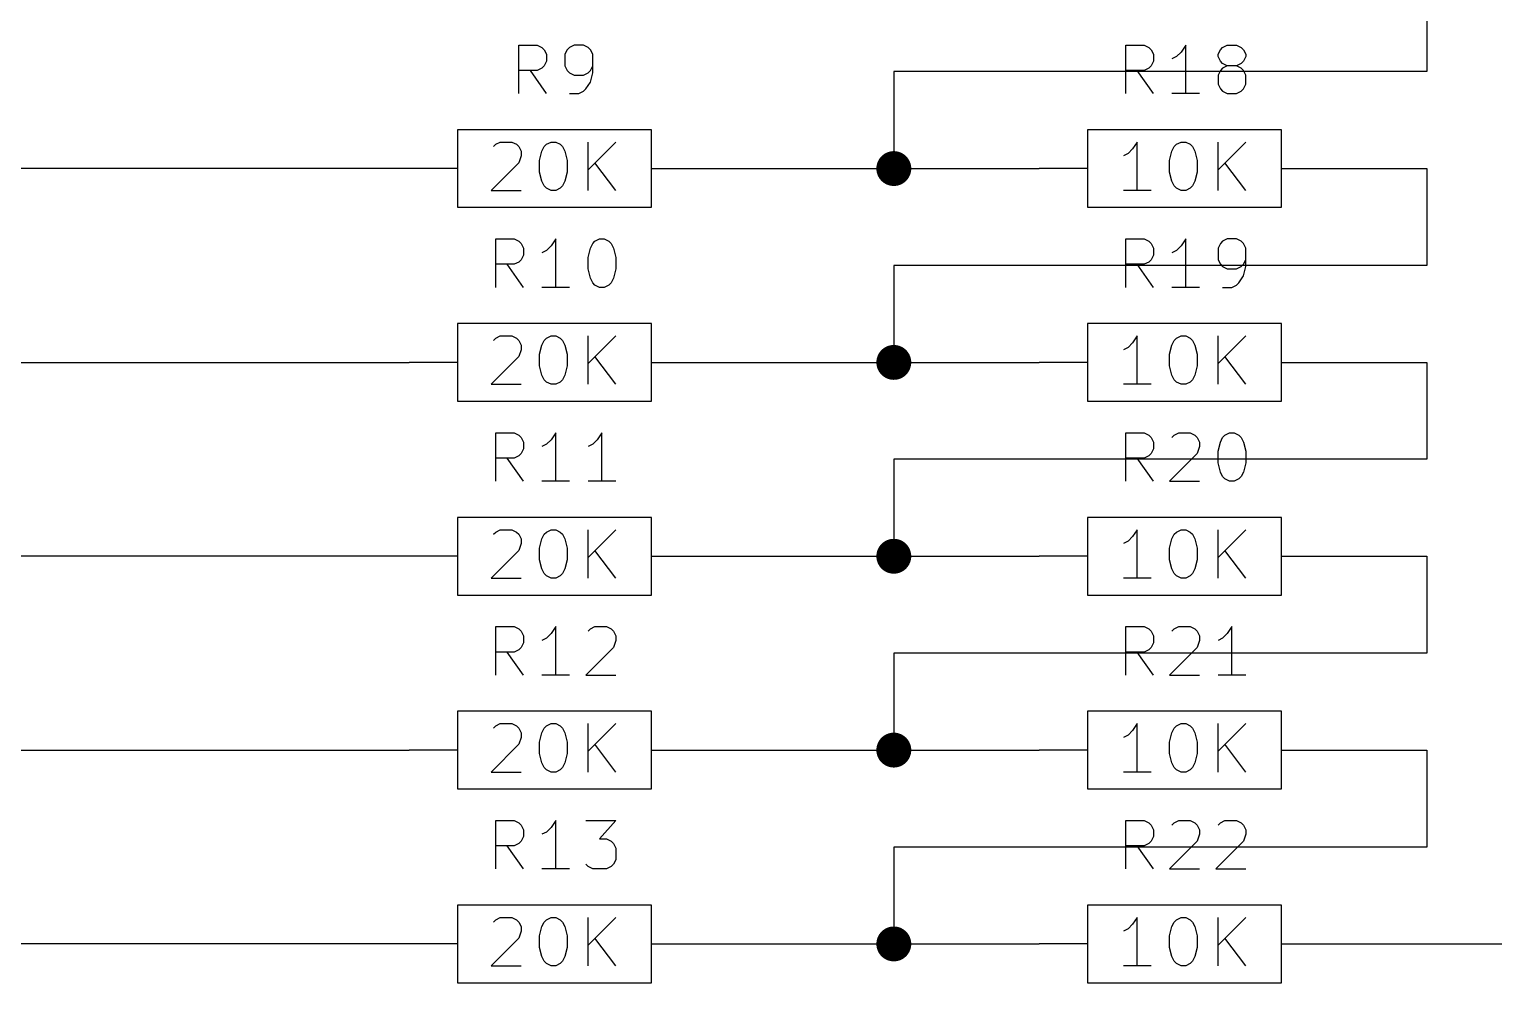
# Model space of a CAD drawing. Extents: x 0.3 to 16.3, y -11.7 to -0.2.
# Drawn here: x 11.333 to 12.844, y -2.14 to -1.156 of the extents above; entities that cross this region are included whole.
import ezdxf

# ---------------------------------------------------------------- set-up
doc = ezdxf.new("R2010")
doc.units = 0
doc.header["$MEASUREMENT"] = 0
doc.layers.add('BLACK', color=7, linetype='CONTINUOUS')

msp = doc.modelspace()

# ---------------------------------------------------------------- linework, layer by layer
at = {"layer": 'BLACK', "linetype": 'CONTINUOUS'}
for p, q in [((12.775, -1.1), (12.775, -1.2)), ((11.8381, -1.22262), (11.8381, -1.17262)), ((11.8381, -1.17262), (11.8571, -1.17262)), ((11.8571, -1.17262), (11.8619, -1.175)), ((11.8619, -1.175), (11.8643, -1.17738)), ((11.8643, -1.17738), (11.8667, -1.18214)), ((11.8881, -1.17738), (11.8857, -1.18214)), ((11.8905, -1.175), (11.8881, -1.17738)), ((11.8952, -1.17262), (11.8905, -1.175)), ((11.9048, -1.17262), (11.8952, -1.17262)), ((11.9095, -1.175), (11.9048, -1.17262)), ((11.9119, -1.17738), (11.9095, -1.175)), ((11.9143, -1.18214), (11.9119, -1.17738)), ((12.4643, -1.22262), (12.4643, -1.17262)), ((12.4643, -1.17262), (12.4833, -1.17262)), ((12.4833, -1.17262), (12.4881, -1.175)), ((12.4881, -1.175), (12.4905, -1.17738)), ((12.4905, -1.17738), (12.4929, -1.18214)), ((12.5262, -1.17262), (12.5214, -1.17976)), ((12.5262, -1.22262), (12.5262, -1.17262)), ((12.5595, -1.18214), (12.5619, -1.17738)), ((12.5619, -1.17738), (12.5643, -1.175)), ((12.5643, -1.175), (12.569, -1.17262)), ((12.569, -1.17262), (12.5786, -1.17262)), ((12.5786, -1.17262), (12.5833, -1.175)), ((12.5833, -1.175), (12.5857, -1.17738)), ((12.5857, -1.17738), (12.5881, -1.18214)), ((11.8667, -1.18928), (11.8643, -1.19405)), ((11.8667, -1.18214), (11.8667, -1.18928)), ((11.8857, -1.18214), (11.8857, -1.19405)), ((11.9143, -1.20119), (11.9143, -1.18214)), ((12.4929, -1.18928), (12.4905, -1.19405)), ((12.4929, -1.18214), (12.4929, -1.18928)), ((12.5167, -1.18452), (12.5119, -1.1869)), ((12.5214, -1.17976), (12.5167, -1.18452)), ((12.5595, -1.18452), (12.5595, -1.18214)), ((12.5619, -1.18928), (12.5595, -1.18452)), ((12.5643, -1.19167), (12.5619, -1.18928)), ((12.569, -1.19405), (12.5643, -1.19167)), ((12.5833, -1.19167), (12.5786, -1.19405)), ((12.5857, -1.18928), (12.5833, -1.19167)), ((12.5881, -1.18452), (12.5857, -1.18928)), ((12.5881, -1.18214), (12.5881, -1.18452)), ((11.8571, -1.19881), (11.8381, -1.19881)), ((11.8667, -1.22262), (11.85, -1.19881)), ((11.8619, -1.19643), (11.8571, -1.19881)), ((11.8643, -1.19405), (11.8619, -1.19643)), ((11.8857, -1.19405), (11.8881, -1.19881)), ((11.8881, -1.19881), (11.8905, -1.20119)), ((11.8905, -1.20119), (11.8952, -1.20357)), ((11.8952, -1.20357), (11.9048, -1.20357)), ((11.9048, -1.20357), (11.9095, -1.20119)), ((11.9095, -1.20119), (11.9119, -1.19881)), ((11.9119, -1.19881), (11.9143, -1.19405)), ((11.9119, -1.21071), (11.9143, -1.20119)), ((12.775, -1.2), (12.225, -1.2)), ((12.225, -1.2), (12.225, -1.3)), ((12.4833, -1.19881), (12.4643, -1.19881)), ((12.4929, -1.22262), (12.4762, -1.19881)), ((12.4881, -1.19643), (12.4833, -1.19881)), ((12.4905, -1.19405), (12.4881, -1.19643)), ((12.5619, -1.19881), (12.5595, -1.20357)), ((12.5595, -1.20357), (12.5595, -1.21309)), ((12.5643, -1.19643), (12.5619, -1.19881)), ((12.569, -1.19405), (12.5643, -1.19643)), ((12.5786, -1.19405), (12.569, -1.19405)), ((12.5833, -1.19643), (12.5786, -1.19405)), ((12.5857, -1.19881), (12.5833, -1.19643)), ((12.5881, -1.20357), (12.5857, -1.19881)), ((12.5881, -1.21309), (12.5881, -1.20357)), ((11.8905, -1.22262), (11.9, -1.22262)), ((11.9, -1.22262), (11.9048, -1.22024)), ((11.9048, -1.22024), (11.9071, -1.21785)), ((11.9071, -1.21785), (11.9119, -1.21071)), ((12.5405, -1.22262), (12.5119, -1.22262)), ((12.5595, -1.21309), (12.5619, -1.21785)), ((12.5619, -1.21785), (12.5643, -1.22024)), ((12.5643, -1.22024), (12.569, -1.22262)), ((12.569, -1.22262), (12.5786, -1.22262)), ((12.5786, -1.22262), (12.5833, -1.22024)), ((12.5833, -1.22024), (12.5857, -1.21785)), ((12.5857, -1.21785), (12.5881, -1.21309)), ((11.975, -1.26), (11.775, -1.26)), ((11.775, -1.26), (11.775, -1.34)), ((11.975, -1.34), (11.975, -1.26)), ((12.625, -1.26), (12.425, -1.26)), ((12.425, -1.26), (12.425, -1.34)), ((12.625, -1.34), (12.625, -1.26)), ((11.8119, -1.27738), (11.8143, -1.275)), ((11.8143, -1.275), (11.819, -1.27262)), ((11.819, -1.27262), (11.8309, -1.27262)), ((11.8309, -1.27262), (11.8357, -1.275)), ((11.8357, -1.275), (11.8381, -1.27738)), ((11.8381, -1.27738), (11.8405, -1.28214)), ((11.8405, -1.28214), (11.8405, -1.2869)), ((11.8595, -1.29167), (11.8619, -1.28214)), ((11.8619, -1.28214), (11.8643, -1.27738)), ((11.8643, -1.27738), (11.8667, -1.275)), ((11.8667, -1.275), (11.8714, -1.27262)), ((11.8714, -1.27262), (11.8762, -1.27262)), ((11.8762, -1.27262), (11.8809, -1.275)), ((11.8809, -1.275), (11.8833, -1.27738)), ((11.8833, -1.27738), (11.8857, -1.28214)), ((11.8857, -1.28214), (11.8881, -1.29167)), ((11.9095, -1.32262), (11.9095, -1.27262)), ((11.9381, -1.27262), (11.9095, -1.30119)), ((12.4714, -1.27976), (12.4667, -1.28452)), ((12.4762, -1.27262), (12.4714, -1.27976)), ((12.4762, -1.32262), (12.4762, -1.27262)), ((12.5095, -1.29167), (12.5119, -1.28214)), ((12.5119, -1.28214), (12.5143, -1.27738)), ((12.5143, -1.27738), (12.5167, -1.275)), ((12.5167, -1.275), (12.5214, -1.27262)), ((12.5214, -1.27262), (12.5262, -1.27262)), ((12.5262, -1.27262), (12.5309, -1.275)), ((12.5309, -1.275), (12.5333, -1.27738)), ((12.5333, -1.27738), (12.5357, -1.28214)), ((12.5357, -1.28214), (12.5381, -1.29167)), ((12.5595, -1.32262), (12.5595, -1.27262)), ((12.5881, -1.27262), (12.5595, -1.30119)), ((11.8381, -1.29405), (11.8095, -1.32262)), ((11.8405, -1.2869), (11.8381, -1.29405)), ((11.8595, -1.30357), (11.8595, -1.29167)), ((11.8881, -1.29167), (11.8881, -1.30357)), ((11.9381, -1.32262), (11.9167, -1.29405)), ((12.4667, -1.28452), (12.4619, -1.2869)), ((12.5095, -1.30357), (12.5095, -1.29167)), ((12.5381, -1.29167), (12.5381, -1.30357)), ((12.5881, -1.32262), (12.5667, -1.29405)), ((11.725, -1.3), (11.075, -1.3)), ((11.775, -1.3), (11.725, -1.3)), ((11.8619, -1.31309), (11.8595, -1.30357)), ((11.8643, -1.31785), (11.8619, -1.31309)), ((11.8857, -1.31309), (11.8833, -1.31785)), ((11.8881, -1.30357), (11.8857, -1.31309)), ((11.975, -1.3), (12.025, -1.3)), ((12.025, -1.3), (12.225, -1.3)), ((12.225, -1.3), (12.375, -1.3)), ((12.425, -1.3), (12.375, -1.3)), ((12.5119, -1.31309), (12.5095, -1.30357)), ((12.5143, -1.31785), (12.5119, -1.31309)), ((12.5357, -1.31309), (12.5333, -1.31785)), ((12.5381, -1.30357), (12.5357, -1.31309)), ((12.625, -1.3), (12.675, -1.3)), ((12.675, -1.3), (12.775, -1.3)), ((12.775, -1.3), (12.775, -1.4)), ((11.8095, -1.32262), (11.8405, -1.32262)), ((11.8667, -1.32024), (11.8643, -1.31785)), ((11.8714, -1.32262), (11.8667, -1.32024)), ((11.8762, -1.32262), (11.8714, -1.32262)), ((11.8809, -1.32024), (11.8762, -1.32262)), ((11.8833, -1.31785), (11.8809, -1.32024)), ((12.4905, -1.32262), (12.4619, -1.32262)), ((12.5167, -1.32024), (12.5143, -1.31785)), ((12.5214, -1.32262), (12.5167, -1.32024)), ((12.5262, -1.32262), (12.5214, -1.32262)), ((12.5309, -1.32024), (12.5262, -1.32262)), ((12.5333, -1.31785), (12.5309, -1.32024)), ((11.775, -1.34), (11.975, -1.34)), ((12.425, -1.34), (12.625, -1.34)), ((11.8143, -1.42262), (11.8143, -1.37262)), ((11.8143, -1.37262), (11.8333, -1.37262)), ((11.8333, -1.37262), (11.8381, -1.375)), ((11.8762, -1.37262), (11.8714, -1.37976)), ((11.8762, -1.42262), (11.8762, -1.37262)), ((11.9167, -1.375), (11.9214, -1.37262)), ((11.9214, -1.37262), (11.9262, -1.37262)), ((11.9262, -1.37262), (11.9309, -1.375)), ((12.4643, -1.42262), (12.4643, -1.37262)), ((12.4643, -1.37262), (12.4833, -1.37262)), ((12.4833, -1.37262), (12.4881, -1.375)), ((12.5262, -1.37262), (12.5214, -1.37976)), ((12.5262, -1.42262), (12.5262, -1.37262)), ((12.569, -1.37262), (12.5643, -1.375)), ((12.5786, -1.37262), (12.569, -1.37262)), ((12.5833, -1.375), (12.5786, -1.37262)), ((11.8381, -1.375), (11.8405, -1.37738)), ((11.8405, -1.37738), (11.8429, -1.38214)), ((11.8429, -1.38928), (11.8405, -1.39405)), ((11.8429, -1.38214), (11.8429, -1.38928)), ((11.8667, -1.38452), (11.8619, -1.3869)), ((11.8714, -1.37976), (11.8667, -1.38452)), ((11.9095, -1.39167), (11.9119, -1.38214)), ((11.9119, -1.38214), (11.9143, -1.37738)), ((11.9143, -1.37738), (11.9167, -1.375)), ((11.9309, -1.375), (11.9333, -1.37738)), ((11.9333, -1.37738), (11.9357, -1.38214)), ((11.9357, -1.38214), (11.9381, -1.39167)), ((12.4881, -1.375), (12.4905, -1.37738)), ((12.4905, -1.37738), (12.4929, -1.38214)), ((12.4929, -1.38928), (12.4905, -1.39405)), ((12.4929, -1.38214), (12.4929, -1.38928)), ((12.5167, -1.38452), (12.5119, -1.3869)), ((12.5214, -1.37976), (12.5167, -1.38452)), ((12.5619, -1.37738), (12.5595, -1.38214)), ((12.5595, -1.38214), (12.5595, -1.39405)), ((12.5643, -1.375), (12.5619, -1.37738)), ((12.5857, -1.37738), (12.5833, -1.375)), ((12.5881, -1.38214), (12.5857, -1.37738)), ((12.5881, -1.40119), (12.5881, -1.38214)), ((11.8333, -1.39881), (11.8143, -1.39881)), ((11.8429, -1.42262), (11.8262, -1.39881)), ((11.8381, -1.39643), (11.8333, -1.39881)), ((11.8405, -1.39405), (11.8381, -1.39643)), ((11.9095, -1.40357), (11.9095, -1.39167)), ((11.9119, -1.41309), (11.9095, -1.40357)), ((11.9381, -1.40357), (11.9357, -1.41309)), ((11.9381, -1.39167), (11.9381, -1.40357)), ((12.225, -1.4), (12.225, -1.5)), ((12.775, -1.4), (12.225, -1.4)), ((12.4833, -1.39881), (12.4643, -1.39881)), ((12.4929, -1.42262), (12.4762, -1.39881)), ((12.4881, -1.39643), (12.4833, -1.39881)), ((12.4905, -1.39405), (12.4881, -1.39643)), ((12.5595, -1.39405), (12.5619, -1.39881)), ((12.5619, -1.39881), (12.5643, -1.40119)), ((12.5643, -1.40119), (12.569, -1.40357)), ((12.569, -1.40357), (12.5786, -1.40357)), ((12.5786, -1.40357), (12.5833, -1.40119)), ((12.5833, -1.40119), (12.5857, -1.39881)), ((12.5857, -1.39881), (12.5881, -1.39405)), ((12.5857, -1.41071), (12.5881, -1.40119)), ((11.9143, -1.41785), (11.9119, -1.41309)), ((11.9167, -1.42024), (11.9143, -1.41785)), ((11.9214, -1.42262), (11.9167, -1.42024)), ((11.9309, -1.42024), (11.9262, -1.42262)), ((11.9333, -1.41785), (11.9309, -1.42024)), ((11.9357, -1.41309), (11.9333, -1.41785)), ((12.5738, -1.42262), (12.5786, -1.42024)), ((12.5786, -1.42024), (12.5809, -1.41785)), ((12.5809, -1.41785), (12.5857, -1.41071)), ((11.8905, -1.42262), (11.8619, -1.42262)), ((11.9262, -1.42262), (11.9214, -1.42262)), ((12.5405, -1.42262), (12.5119, -1.42262)), ((12.5643, -1.42262), (12.5738, -1.42262)), ((11.975, -1.46), (11.775, -1.46)), ((11.775, -1.46), (11.775, -1.54)), ((11.975, -1.54), (11.975, -1.46)), ((12.625, -1.46), (12.425, -1.46)), ((12.425, -1.46), (12.425, -1.54)), ((12.625, -1.54), (12.625, -1.46)), ((11.8119, -1.47738), (11.8143, -1.475)), ((11.8143, -1.475), (11.819, -1.47262)), ((11.819, -1.47262), (11.8309, -1.47262)), ((11.8309, -1.47262), (11.8357, -1.475)), ((11.8357, -1.475), (11.8381, -1.47738)), ((11.8381, -1.47738), (11.8405, -1.48214)), ((11.8619, -1.48214), (11.8643, -1.47738)), ((11.8643, -1.47738), (11.8667, -1.475)), ((11.8667, -1.475), (11.8714, -1.47262)), ((11.8714, -1.47262), (11.8762, -1.47262)), ((11.8762, -1.47262), (11.8809, -1.475)), ((11.8809, -1.475), (11.8833, -1.47738)), ((11.8833, -1.47738), (11.8857, -1.48214)), ((11.9095, -1.52262), (11.9095, -1.47262)), ((11.9381, -1.47262), (11.9095, -1.50119)), ((12.4714, -1.47976), (12.4667, -1.48452)), ((12.4762, -1.47262), (12.4714, -1.47976)), ((12.4762, -1.52262), (12.4762, -1.47262)), ((12.5119, -1.48214), (12.5143, -1.47738)), ((12.5143, -1.47738), (12.5167, -1.475)), ((12.5167, -1.475), (12.5214, -1.47262)), ((12.5214, -1.47262), (12.5262, -1.47262)), ((12.5262, -1.47262), (12.5309, -1.475)), ((12.5309, -1.475), (12.5333, -1.47738)), ((12.5333, -1.47738), (12.5357, -1.48214)), ((12.5595, -1.52262), (12.5595, -1.47262)), ((12.5881, -1.47262), (12.5595, -1.50119)), ((11.8381, -1.49405), (11.8095, -1.52262)), ((11.8405, -1.4869), (11.8381, -1.49405)), ((11.8405, -1.48214), (11.8405, -1.4869)), ((11.8595, -1.49167), (11.8619, -1.48214)), ((11.8595, -1.50357), (11.8595, -1.49167)), ((11.8857, -1.48214), (11.8881, -1.49167)), ((11.8881, -1.49167), (11.8881, -1.50357)), ((11.9381, -1.52262), (11.9167, -1.49405)), ((12.4667, -1.48452), (12.4619, -1.4869)), ((12.5095, -1.49167), (12.5119, -1.48214)), ((12.5095, -1.50357), (12.5095, -1.49167)), ((12.5357, -1.48214), (12.5381, -1.49167)), ((12.5381, -1.49167), (12.5381, -1.50357)), ((12.5881, -1.52262), (12.5667, -1.49405)), ((11.075, -1.5), (11.725, -1.5)), ((11.775, -1.5), (11.725, -1.5)), ((11.8619, -1.51309), (11.8595, -1.50357)), ((11.8881, -1.50357), (11.8857, -1.51309)), ((11.975, -1.5), (12.025, -1.5)), ((12.025, -1.5), (12.225, -1.5)), ((12.225, -1.5), (12.375, -1.5)), ((12.425, -1.5), (12.375, -1.5)), ((12.5119, -1.51309), (12.5095, -1.50357)), ((12.5381, -1.50357), (12.5357, -1.51309)), ((12.625, -1.5), (12.675, -1.5)), ((12.675, -1.5), (12.775, -1.5)), ((12.775, -1.5), (12.775, -1.6)), ((11.8095, -1.52262), (11.8405, -1.52262)), ((11.8643, -1.51785), (11.8619, -1.51309)), ((11.8667, -1.52024), (11.8643, -1.51785)), ((11.8714, -1.52262), (11.8667, -1.52024)), ((11.8762, -1.52262), (11.8714, -1.52262)), ((11.8809, -1.52024), (11.8762, -1.52262)), ((11.8833, -1.51785), (11.8809, -1.52024)), ((11.8857, -1.51309), (11.8833, -1.51785)), ((12.4905, -1.52262), (12.4619, -1.52262)), ((12.5143, -1.51785), (12.5119, -1.51309)), ((12.5167, -1.52024), (12.5143, -1.51785)), ((12.5214, -1.52262), (12.5167, -1.52024)), ((12.5262, -1.52262), (12.5214, -1.52262)), ((12.5309, -1.52024), (12.5262, -1.52262)), ((12.5333, -1.51785), (12.5309, -1.52024)), ((12.5357, -1.51309), (12.5333, -1.51785)), ((11.775, -1.54), (11.975, -1.54)), ((12.425, -1.54), (12.625, -1.54)), ((11.8143, -1.62262), (11.8143, -1.57262)), ((11.8143, -1.57262), (11.8333, -1.57262)), ((11.8333, -1.57262), (11.8381, -1.575)), ((11.8381, -1.575), (11.8405, -1.57738)), ((11.8405, -1.57738), (11.8429, -1.58214)), ((11.8429, -1.58214), (11.8429, -1.58928)), ((11.8667, -1.58452), (11.8619, -1.5869)), ((11.8714, -1.57976), (11.8667, -1.58452)), ((11.8762, -1.57262), (11.8714, -1.57976)), ((11.8762, -1.62262), (11.8762, -1.57262)), ((11.9143, -1.58452), (11.9095, -1.5869)), ((11.919, -1.57976), (11.9143, -1.58452)), ((11.9238, -1.57262), (11.919, -1.57976)), ((11.9238, -1.62262), (11.9238, -1.57262)), ((12.4643, -1.62262), (12.4643, -1.57262)), ((12.4643, -1.57262), (12.4833, -1.57262)), ((12.4833, -1.57262), (12.4881, -1.575)), ((12.4881, -1.575), (12.4905, -1.57738)), ((12.4905, -1.57738), (12.4929, -1.58214)), ((12.4929, -1.58214), (12.4929, -1.58928)), ((12.5119, -1.57738), (12.5143, -1.575)), ((12.5143, -1.575), (12.519, -1.57262)), ((12.519, -1.57262), (12.5309, -1.57262)), ((12.5309, -1.57262), (12.5357, -1.575)), ((12.5357, -1.575), (12.5381, -1.57738)), ((12.5381, -1.57738), (12.5405, -1.58214)), ((12.5405, -1.58214), (12.5405, -1.5869)), ((12.5595, -1.59167), (12.5619, -1.58214)), ((12.5619, -1.58214), (12.5643, -1.57738)), ((12.5643, -1.57738), (12.5667, -1.575)), ((12.5667, -1.575), (12.5714, -1.57262)), ((12.5714, -1.57262), (12.5762, -1.57262)), ((12.5762, -1.57262), (12.5809, -1.575)), ((12.5809, -1.575), (12.5833, -1.57738)), ((12.5833, -1.57738), (12.5857, -1.58214)), ((12.5857, -1.58214), (12.5881, -1.59167)), ((11.8333, -1.59881), (11.8143, -1.59881)), ((11.8429, -1.62262), (11.8262, -1.59881)), ((11.8381, -1.59643), (11.8333, -1.59881)), ((11.8405, -1.59405), (11.8381, -1.59643)), ((11.8429, -1.58928), (11.8405, -1.59405)), ((12.225, -1.6), (12.225, -1.7)), ((12.775, -1.6), (12.225, -1.6)), ((12.4833, -1.59881), (12.4643, -1.59881)), ((12.4929, -1.62262), (12.4762, -1.59881)), ((12.4881, -1.59643), (12.4833, -1.59881)), ((12.4905, -1.59405), (12.4881, -1.59643)), ((12.4929, -1.58928), (12.4905, -1.59405)), ((12.5381, -1.59405), (12.5095, -1.62262)), ((12.5405, -1.5869), (12.5381, -1.59405)), ((12.5595, -1.60357), (12.5595, -1.59167)), ((12.5881, -1.59167), (12.5881, -1.60357)), ((12.5619, -1.61309), (12.5595, -1.60357)), ((12.5643, -1.61785), (12.5619, -1.61309)), ((12.5857, -1.61309), (12.5833, -1.61785)), ((12.5881, -1.60357), (12.5857, -1.61309)), ((11.8905, -1.62262), (11.8619, -1.62262)), ((11.9381, -1.62262), (11.9095, -1.62262)), ((12.5095, -1.62262), (12.5405, -1.62262)), ((12.5667, -1.62024), (12.5643, -1.61785)), ((12.5714, -1.62262), (12.5667, -1.62024)), ((12.5762, -1.62262), (12.5714, -1.62262)), ((12.5809, -1.62024), (12.5762, -1.62262)), ((12.5833, -1.61785), (12.5809, -1.62024)), ((11.975, -1.66), (11.775, -1.66)), ((11.775, -1.66), (11.775, -1.74)), ((11.975, -1.74), (11.975, -1.66)), ((12.625, -1.66), (12.425, -1.66)), ((12.425, -1.66), (12.425, -1.74)), ((12.625, -1.74), (12.625, -1.66)), ((11.8119, -1.67738), (11.8143, -1.675)), ((11.8143, -1.675), (11.819, -1.67262)), ((11.819, -1.67262), (11.8309, -1.67262)), ((11.8309, -1.67262), (11.8357, -1.675)), ((11.8357, -1.675), (11.8381, -1.67738)), ((11.8643, -1.67738), (11.8667, -1.675)), ((11.8667, -1.675), (11.8714, -1.67262)), ((11.8714, -1.67262), (11.8762, -1.67262)), ((11.8762, -1.67262), (11.8809, -1.675)), ((11.8809, -1.675), (11.8833, -1.67738)), ((11.9095, -1.72262), (11.9095, -1.67262)), ((11.9381, -1.67262), (11.9095, -1.70119)), ((12.4762, -1.67262), (12.4714, -1.67976)), ((12.4762, -1.72262), (12.4762, -1.67262)), ((12.5143, -1.67738), (12.5167, -1.675)), ((12.5167, -1.675), (12.5214, -1.67262)), ((12.5214, -1.67262), (12.5262, -1.67262)), ((12.5262, -1.67262), (12.5309, -1.675)), ((12.5309, -1.675), (12.5333, -1.67738)), ((12.5595, -1.72262), (12.5595, -1.67262)), ((12.5881, -1.67262), (12.5595, -1.70119)), ((11.8381, -1.67738), (11.8405, -1.68214)), ((11.8405, -1.6869), (11.8381, -1.69405)), ((11.8405, -1.68214), (11.8405, -1.6869)), ((11.8595, -1.69167), (11.8619, -1.68214)), ((11.8595, -1.70357), (11.8595, -1.69167)), ((11.8619, -1.68214), (11.8643, -1.67738)), ((11.8833, -1.67738), (11.8857, -1.68214)), ((11.8857, -1.68214), (11.8881, -1.69167)), ((11.8881, -1.69167), (11.8881, -1.70357)), ((12.4667, -1.68452), (12.4619, -1.6869)), ((12.4714, -1.67976), (12.4667, -1.68452)), ((12.5095, -1.69167), (12.5119, -1.68214)), ((12.5095, -1.70357), (12.5095, -1.69167)), ((12.5119, -1.68214), (12.5143, -1.67738)), ((12.5333, -1.67738), (12.5357, -1.68214)), ((12.5357, -1.68214), (12.5381, -1.69167)), ((12.5381, -1.69167), (12.5381, -1.70357)), ((11.725, -1.7), (11.075, -1.7)), ((11.775, -1.7), (11.725, -1.7)), ((11.8381, -1.69405), (11.8095, -1.72262)), ((11.8619, -1.71309), (11.8595, -1.70357)), ((11.8881, -1.70357), (11.8857, -1.71309)), ((11.9381, -1.72262), (11.9167, -1.69405)), ((11.975, -1.7), (12.025, -1.7)), ((12.025, -1.7), (12.225, -1.7)), ((12.225, -1.7), (12.375, -1.7)), ((12.425, -1.7), (12.375, -1.7)), ((12.5119, -1.71309), (12.5095, -1.70357)), ((12.5381, -1.70357), (12.5357, -1.71309)), ((12.5881, -1.72262), (12.5667, -1.69405)), ((12.625, -1.7), (12.675, -1.7)), ((12.675, -1.7), (12.775, -1.7)), ((12.775, -1.7), (12.775, -1.8)), ((11.8643, -1.71785), (11.8619, -1.71309)), ((11.8667, -1.72024), (11.8643, -1.71785)), ((11.8714, -1.72262), (11.8667, -1.72024)), ((11.8809, -1.72024), (11.8762, -1.72262)), ((11.8833, -1.71785), (11.8809, -1.72024)), ((11.8857, -1.71309), (11.8833, -1.71785)), ((12.5143, -1.71785), (12.5119, -1.71309)), ((12.5167, -1.72024), (12.5143, -1.71785)), ((12.5214, -1.72262), (12.5167, -1.72024)), ((12.5309, -1.72024), (12.5262, -1.72262)), ((12.5333, -1.71785), (12.5309, -1.72024)), ((12.5357, -1.71309), (12.5333, -1.71785)), ((11.8095, -1.72262), (11.8405, -1.72262)), ((11.8762, -1.72262), (11.8714, -1.72262)), ((12.4905, -1.72262), (12.4619, -1.72262)), ((12.5262, -1.72262), (12.5214, -1.72262)), ((11.775, -1.74), (11.975, -1.74)), ((12.425, -1.74), (12.625, -1.74)), ((11.8143, -1.82262), (11.8143, -1.77262)), ((11.8143, -1.77262), (11.8333, -1.77262)), ((11.8333, -1.77262), (11.8381, -1.775)), ((11.8381, -1.775), (11.8405, -1.77738)), ((11.8405, -1.77738), (11.8429, -1.78214)), ((11.8429, -1.78214), (11.8429, -1.78928)), ((11.8714, -1.77976), (11.8667, -1.78452)), ((11.8762, -1.77262), (11.8714, -1.77976)), ((11.8762, -1.82262), (11.8762, -1.77262)), ((11.9095, -1.77738), (11.9119, -1.775)), ((11.9119, -1.775), (11.9167, -1.77262)), ((11.9167, -1.77262), (11.9286, -1.77262)), ((11.9286, -1.77262), (11.9333, -1.775)), ((11.9333, -1.775), (11.9357, -1.77738)), ((11.9357, -1.77738), (11.9381, -1.78214)), ((11.9381, -1.78214), (11.9381, -1.7869)), ((12.4643, -1.82262), (12.4643, -1.77262)), ((12.4643, -1.77262), (12.4833, -1.77262)), ((12.4833, -1.77262), (12.4881, -1.775)), ((12.4881, -1.775), (12.4905, -1.77738)), ((12.4905, -1.77738), (12.4929, -1.78214)), ((12.4929, -1.78214), (12.4929, -1.78928)), ((12.5119, -1.77738), (12.5143, -1.775)), ((12.5143, -1.775), (12.519, -1.77262)), ((12.519, -1.77262), (12.5309, -1.77262)), ((12.5309, -1.77262), (12.5357, -1.775)), ((12.5357, -1.775), (12.5381, -1.77738)), ((12.5381, -1.77738), (12.5405, -1.78214)), ((12.5405, -1.78214), (12.5405, -1.7869)), ((12.569, -1.77976), (12.5643, -1.78452)), ((12.5738, -1.77262), (12.569, -1.77976)), ((12.5738, -1.82262), (12.5738, -1.77262)), ((11.8381, -1.79643), (11.8333, -1.79881)), ((11.8405, -1.79405), (11.8381, -1.79643)), ((11.8429, -1.78928), (11.8405, -1.79405)), ((11.8667, -1.78452), (11.8619, -1.7869)), ((11.9357, -1.79405), (11.9071, -1.82262)), ((11.9381, -1.7869), (11.9357, -1.79405)), ((12.4881, -1.79643), (12.4833, -1.79881)), ((12.4905, -1.79405), (12.4881, -1.79643)), ((12.4929, -1.78928), (12.4905, -1.79405)), ((12.5381, -1.79405), (12.5095, -1.82262)), ((12.5405, -1.7869), (12.5381, -1.79405)), ((12.5643, -1.78452), (12.5595, -1.7869)), ((11.8333, -1.79881), (11.8143, -1.79881)), ((11.8429, -1.82262), (11.8262, -1.79881)), ((12.225, -1.8), (12.225, -1.9)), ((12.775, -1.8), (12.225, -1.8)), ((12.4833, -1.79881), (12.4643, -1.79881)), ((12.4929, -1.82262), (12.4762, -1.79881)), ((11.8905, -1.82262), (11.8619, -1.82262)), ((11.9071, -1.82262), (11.9381, -1.82262)), ((12.5095, -1.82262), (12.5405, -1.82262)), ((12.5881, -1.82262), (12.5595, -1.82262)), ((11.975, -1.86), (11.775, -1.86)), ((11.775, -1.86), (11.775, -1.94)), ((11.8143, -1.875), (11.819, -1.87262)), ((11.819, -1.87262), (11.8309, -1.87262)), ((11.8309, -1.87262), (11.8357, -1.875)), ((11.8667, -1.875), (11.8714, -1.87262)), ((11.8714, -1.87262), (11.8762, -1.87262)), ((11.8762, -1.87262), (11.8809, -1.875)), ((11.9095, -1.92262), (11.9095, -1.87262)), ((11.9381, -1.87262), (11.9095, -1.90119)), ((11.975, -1.94), (11.975, -1.86)), ((12.625, -1.86), (12.425, -1.86)), ((12.425, -1.86), (12.425, -1.94)), ((12.4762, -1.87262), (12.4714, -1.87976)), ((12.4762, -1.92262), (12.4762, -1.87262)), ((12.5167, -1.875), (12.5214, -1.87262)), ((12.5214, -1.87262), (12.5262, -1.87262)), ((12.5262, -1.87262), (12.5309, -1.875)), ((12.5595, -1.92262), (12.5595, -1.87262)), ((12.5881, -1.87262), (12.5595, -1.90119)), ((12.625, -1.94), (12.625, -1.86)), ((11.8119, -1.87738), (11.8143, -1.875)), ((11.8357, -1.875), (11.8381, -1.87738)), ((11.8381, -1.87738), (11.8405, -1.88214)), ((11.8405, -1.8869), (11.8381, -1.89405)), ((11.8405, -1.88214), (11.8405, -1.8869)), ((11.8595, -1.89167), (11.8619, -1.88214)), ((11.8619, -1.88214), (11.8643, -1.87738)), ((11.8643, -1.87738), (11.8667, -1.875)), ((11.8809, -1.875), (11.8833, -1.87738)), ((11.8833, -1.87738), (11.8857, -1.88214)), ((11.8857, -1.88214), (11.8881, -1.89167)), ((12.4667, -1.88452), (12.4619, -1.8869)), ((12.4714, -1.87976), (12.4667, -1.88452)), ((12.5095, -1.89167), (12.5119, -1.88214)), ((12.5119, -1.88214), (12.5143, -1.87738)), ((12.5143, -1.87738), (12.5167, -1.875)), ((12.5309, -1.875), (12.5333, -1.87738)), ((12.5333, -1.87738), (12.5357, -1.88214)), ((12.5357, -1.88214), (12.5381, -1.89167)), ((11.075, -1.9), (11.725, -1.9)), ((11.775, -1.9), (11.725, -1.9)), ((11.8381, -1.89405), (11.8095, -1.92262)), ((11.8595, -1.90357), (11.8595, -1.89167)), ((11.8619, -1.91309), (11.8595, -1.90357)), ((11.8881, -1.90357), (11.8857, -1.91309)), ((11.8881, -1.89167), (11.8881, -1.90357)), ((11.9381, -1.92262), (11.9167, -1.89405)), ((11.975, -1.9), (12.025, -1.9)), ((12.025, -1.9), (12.225, -1.9)), ((12.225, -1.9), (12.375, -1.9)), ((12.425, -1.9), (12.375, -1.9)), ((12.5095, -1.90357), (12.5095, -1.89167)), ((12.5119, -1.91309), (12.5095, -1.90357)), ((12.5381, -1.90357), (12.5357, -1.91309)), ((12.5381, -1.89167), (12.5381, -1.90357)), ((12.5881, -1.92262), (12.5667, -1.89405)), ((12.625, -1.9), (12.675, -1.9)), ((12.675, -1.9), (12.775, -1.9)), ((12.775, -1.9), (12.775, -2)), ((11.8643, -1.91785), (11.8619, -1.91309)), ((11.8667, -1.92024), (11.8643, -1.91785)), ((11.8833, -1.91785), (11.8809, -1.92024)), ((11.8857, -1.91309), (11.8833, -1.91785)), ((12.5143, -1.91785), (12.5119, -1.91309)), ((12.5167, -1.92024), (12.5143, -1.91785)), ((12.5333, -1.91785), (12.5309, -1.92024)), ((12.5357, -1.91309), (12.5333, -1.91785)), ((11.8095, -1.92262), (11.8405, -1.92262)), ((11.8714, -1.92262), (11.8667, -1.92024)), ((11.8762, -1.92262), (11.8714, -1.92262)), ((11.8809, -1.92024), (11.8762, -1.92262)), ((12.4905, -1.92262), (12.4619, -1.92262)), ((12.5214, -1.92262), (12.5167, -1.92024)), ((12.5262, -1.92262), (12.5214, -1.92262)), ((12.5309, -1.92024), (12.5262, -1.92262)), ((11.775, -1.94), (11.975, -1.94)), ((12.425, -1.94), (12.625, -1.94)), ((11.8143, -2.02262), (11.8143, -1.97262)), ((11.8143, -1.97262), (11.8333, -1.97262)), ((11.8333, -1.97262), (11.8381, -1.975)), ((11.8381, -1.975), (11.8405, -1.97738)), ((11.8405, -1.97738), (11.8429, -1.98214)), ((11.8762, -1.97262), (11.8714, -1.97976)), ((11.8762, -2.02262), (11.8762, -1.97262)), ((11.9071, -1.97262), (11.9381, -1.97262)), ((11.9381, -1.97262), (11.9214, -1.99167)), ((12.4643, -2.02262), (12.4643, -1.97262)), ((12.4643, -1.97262), (12.4833, -1.97262)), ((12.4833, -1.97262), (12.4881, -1.975)), ((12.4881, -1.975), (12.4905, -1.97738)), ((12.4905, -1.97738), (12.4929, -1.98214)), ((12.5119, -1.97738), (12.5143, -1.975)), ((12.5143, -1.975), (12.519, -1.97262)), ((12.519, -1.97262), (12.5309, -1.97262)), ((12.5309, -1.97262), (12.5357, -1.975)), ((12.5357, -1.975), (12.5381, -1.97738)), ((12.5381, -1.97738), (12.5405, -1.98214)), ((12.5595, -1.97738), (12.5619, -1.975)), ((12.5619, -1.975), (12.5667, -1.97262)), ((12.5667, -1.97262), (12.5786, -1.97262)), ((12.5786, -1.97262), (12.5833, -1.975)), ((12.5833, -1.975), (12.5857, -1.97738)), ((12.5857, -1.97738), (12.5881, -1.98214)), ((11.8405, -1.99405), (11.8381, -1.99643)), ((11.8429, -1.98928), (11.8405, -1.99405)), ((11.8429, -1.98214), (11.8429, -1.98928)), ((11.8667, -1.98452), (11.8619, -1.9869)), ((11.8714, -1.97976), (11.8667, -1.98452)), ((11.9214, -1.99167), (11.9286, -1.99167)), ((11.9286, -1.99167), (11.9333, -1.99405)), ((11.9333, -1.99405), (11.9357, -1.99643)), ((12.4905, -1.99405), (12.4881, -1.99643)), ((12.4929, -1.98928), (12.4905, -1.99405)), ((12.4929, -1.98214), (12.4929, -1.98928)), ((12.5381, -1.99405), (12.5095, -2.02262)), ((12.5405, -1.9869), (12.5381, -1.99405)), ((12.5405, -1.98214), (12.5405, -1.9869)), ((12.5857, -1.99405), (12.5571, -2.02262)), ((12.5881, -1.9869), (12.5857, -1.99405)), ((12.5881, -1.98214), (12.5881, -1.9869)), ((11.8333, -1.99881), (11.8143, -1.99881)), ((11.8429, -2.02262), (11.8262, -1.99881)), ((11.8381, -1.99643), (11.8333, -1.99881)), ((11.9357, -1.99643), (11.9381, -2.00119)), ((11.9381, -2.00119), (11.9381, -2.01309)), ((12.225, -2), (12.225, -2.1)), ((12.775, -2), (12.225, -2)), ((12.4833, -1.99881), (12.4643, -1.99881)), ((12.4929, -2.02262), (12.4762, -1.99881)), ((12.4881, -1.99643), (12.4833, -1.99881)), ((11.8905, -2.02262), (11.8619, -2.02262)), ((11.9095, -2.02024), (11.9071, -2.01785)), ((11.9143, -2.02262), (11.9095, -2.02024)), ((11.9286, -2.02262), (11.9143, -2.02262)), ((11.9333, -2.02024), (11.9286, -2.02262)), ((11.9357, -2.01785), (11.9333, -2.02024)), ((11.9381, -2.01309), (11.9357, -2.01785)), ((12.5095, -2.02262), (12.5405, -2.02262)), ((12.5571, -2.02262), (12.5881, -2.02262)), ((11.975, -2.06), (11.775, -2.06)), ((11.775, -2.06), (11.775, -2.14)), ((11.975, -2.14), (11.975, -2.06)), ((12.625, -2.06), (12.425, -2.06)), ((12.425, -2.06), (12.425, -2.14)), ((12.625, -2.14), (12.625, -2.06)), ((11.8119, -2.07738), (11.8143, -2.075)), ((11.8143, -2.075), (11.819, -2.07262)), ((11.819, -2.07262), (11.8309, -2.07262)), ((11.8309, -2.07262), (11.8357, -2.075)), ((11.8357, -2.075), (11.8381, -2.07738)), ((11.8381, -2.07738), (11.8405, -2.08214)), ((11.8405, -2.08214), (11.8405, -2.0869)), ((11.8595, -2.09167), (11.8619, -2.08214)), ((11.8619, -2.08214), (11.8643, -2.07738)), ((11.8643, -2.07738), (11.8667, -2.075)), ((11.8667, -2.075), (11.8714, -2.07262)), ((11.8714, -2.07262), (11.8762, -2.07262)), ((11.8762, -2.07262), (11.8809, -2.075)), ((11.8809, -2.075), (11.8833, -2.07738)), ((11.8833, -2.07738), (11.8857, -2.08214)), ((11.8857, -2.08214), (11.8881, -2.09167)), ((11.9095, -2.12262), (11.9095, -2.07262)), ((11.9381, -2.07262), (11.9095, -2.10119)), ((12.4667, -2.08452), (12.4619, -2.0869)), ((12.4714, -2.07976), (12.4667, -2.08452)), ((12.4762, -2.07262), (12.4714, -2.07976)), ((12.4762, -2.12262), (12.4762, -2.07262)), ((12.5095, -2.09167), (12.5119, -2.08214)), ((12.5119, -2.08214), (12.5143, -2.07738)), ((12.5143, -2.07738), (12.5167, -2.075)), ((12.5167, -2.075), (12.5214, -2.07262)), ((12.5214, -2.07262), (12.5262, -2.07262)), ((12.5262, -2.07262), (12.5309, -2.075)), ((12.5309, -2.075), (12.5333, -2.07738)), ((12.5333, -2.07738), (12.5357, -2.08214)), ((12.5357, -2.08214), (12.5381, -2.09167)), ((12.5595, -2.12262), (12.5595, -2.07262)), ((12.5881, -2.07262), (12.5595, -2.10119)), ((11.725, -2.1), (11.075, -2.1)), ((11.775, -2.1), (11.725, -2.1)), ((11.8381, -2.09405), (11.8095, -2.12262)), ((11.8405, -2.0869), (11.8381, -2.09405)), ((11.8595, -2.10357), (11.8595, -2.09167)), ((11.8881, -2.09167), (11.8881, -2.10357)), ((11.9381, -2.12262), (11.9167, -2.09405)), ((11.975, -2.1), (12.025, -2.1)), ((12.025, -2.1), (12.225, -2.1)), ((12.225, -2.1), (12.375, -2.1)), ((12.425, -2.1), (12.375, -2.1)), ((12.5095, -2.10357), (12.5095, -2.09167)), ((12.5381, -2.09167), (12.5381, -2.10357)), ((12.5881, -2.12262), (12.5667, -2.09405)), ((12.625, -2.1), (12.675, -2.1)), ((12.675, -2.1), (12.975, -2.1)), ((11.8619, -2.11309), (11.8595, -2.10357)), ((11.8643, -2.11785), (11.8619, -2.11309)), ((11.8857, -2.11309), (11.8833, -2.11785)), ((11.8881, -2.10357), (11.8857, -2.11309)), ((12.5119, -2.11309), (12.5095, -2.10357)), ((12.5143, -2.11785), (12.5119, -2.11309)), ((12.5357, -2.11309), (12.5333, -2.11785)), ((12.5381, -2.10357), (12.5357, -2.11309)), ((11.8095, -2.12262), (11.8405, -2.12262)), ((11.8667, -2.12024), (11.8643, -2.11785)), ((11.8714, -2.12262), (11.8667, -2.12024)), ((11.8762, -2.12262), (11.8714, -2.12262)), ((11.8809, -2.12024), (11.8762, -2.12262)), ((11.8833, -2.11785), (11.8809, -2.12024)), ((12.4905, -2.12262), (12.4619, -2.12262)), ((12.5167, -2.12024), (12.5143, -2.11785)), ((12.5214, -2.12262), (12.5167, -2.12024)), ((12.5262, -2.12262), (12.5214, -2.12262)), ((12.5309, -2.12024), (12.5262, -2.12262)), ((12.5333, -2.11785), (12.5309, -2.12024)), ((11.775, -2.14), (11.975, -2.14)), ((12.425, -2.14), (12.625, -2.14))]:
    msp.add_line(p, q, dxfattribs=at)
at = {"layer": 'BLACK', "const_width": 0.018}
for points in [[(12.216, -1.3, 1), (12.234, -1.3, 1)], [(12.216, -1.5, 1), (12.234, -1.5, 1)], [(12.216, -1.7, 1), (12.234, -1.7, 1)], [(12.216, -1.9, 1), (12.234, -1.9, 1)], [(12.216, -2.1, 1), (12.234, -2.1, 1)]]:
    msp.add_lwpolyline(points, format="xyb", close=True, dxfattribs=at)

doc.saveas('drawing.dxf')
